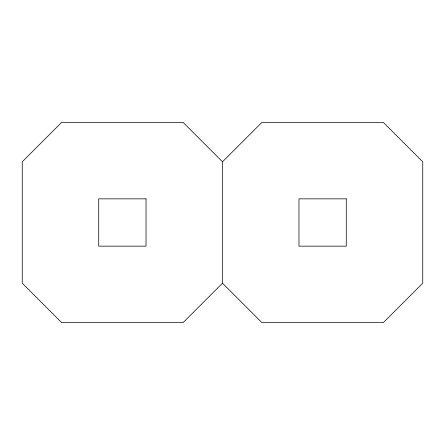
<?xml version="1.0" encoding="UTF-8"?>
<svg xmlns="http://www.w3.org/2000/svg" width="445" height="445" viewBox="0 0 445 445"><rect width="100%" height="100%" fill="white"/><g stroke="black" fill="none" stroke-linecap="round" stroke-linejoin="round"><path stroke-width="0.67" d="M222.5 161.796L261.921 122.375L383.329 122.375L422.75 161.796L422.75 283.204L383.329 322.625L261.921 322.625L222.5 283.204L222.5 161.796L183.079 122.375L61.671 122.375L22.25 161.796L22.25 283.204L61.671 322.625L183.079 322.625L222.5 283.204M146.027 198.848L98.723 198.848L98.723 246.152L146.027 246.152L146.027 198.848M346.277 198.848L298.973 198.848L298.973 246.152L346.277 246.152L346.277 198.848"/></g></svg>
